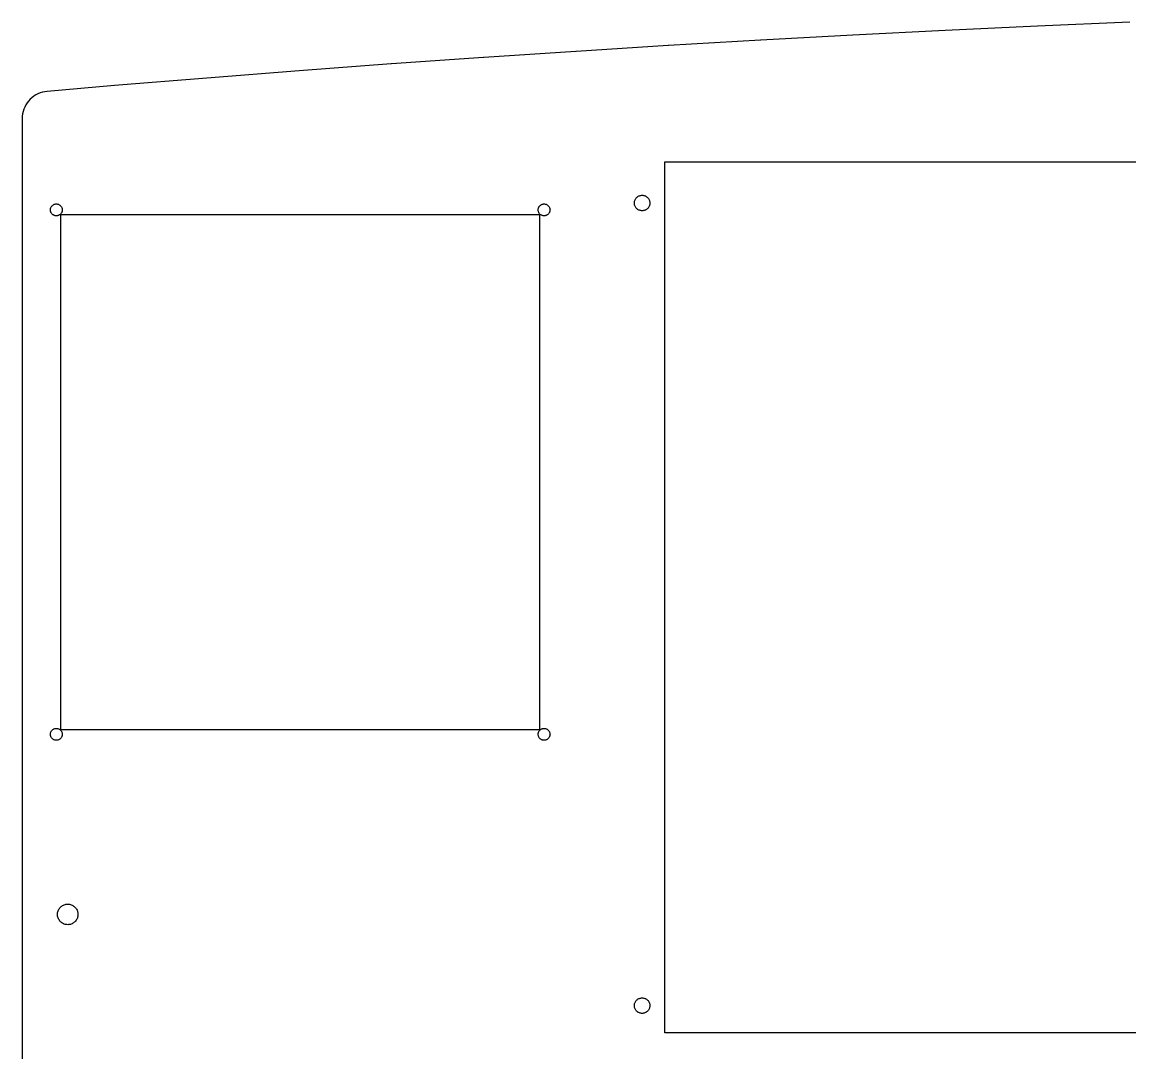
# Model space of a CAD drawing. Header units: metres. Extents: x -280 to 530, y 0 to 440.
# Drawn here: x -280 to -37, y 209.7 to 435.7 of the extents above; entities that cross this region are included whole.
import ezdxf

# ---------------------------------------------------------------- set-up
doc = ezdxf.new("R2010")
doc.units = ezdxf.units.M

msp = doc.modelspace()

# ---------------------------------------------------------------- linework, layer by layer
for p, q in [((-37.0123, 435.658), (-57.235, 434.79)), ((-36.9889, 435.659), (-37.0123, 435.658)), ((-97.7627, 432.812), (-117.989, 431.707)), ((-97.7393, 432.814), (-97.7627, 432.812)), ((-77.5125, 433.84), (-97.7393, 432.814)), ((-77.4891, 433.841), (-77.5125, 433.84)), ((-57.2584, 434.789), (-77.4891, 433.841)), ((-57.235, 434.79), (-57.2584, 434.789)), ((-138.26, 430.52), (-158.49, 429.256)), ((-138.236, 430.521), (-138.26, 430.52)), ((-118.013, 431.706), (-138.236, 430.521)), ((-117.989, 431.707), (-118.013, 431.706)), ((-178.76, 427.91), (-198.991, 426.488)), ((-178.737, 427.912), (-178.76, 427.91)), ((-158.514, 429.254), (-178.737, 427.912)), ((-158.49, 429.256), (-158.514, 429.254)), ((-199.014, 426.486), (-219.238, 424.985)), ((-198.991, 426.488), (-199.014, 426.486)), ((-239.511, 423.401), (-259.739, 421.742)), ((-239.488, 423.403), (-239.511, 423.401)), ((-219.261, 424.983), (-239.488, 423.403)), ((-219.238, 424.985), (-219.261, 424.983)), ((-275.033, 420.404), (-275.544, 420.292)), ((-274.514, 420.472), (-275.033, 420.404)), ((-259.762, 421.74), (-274.514, 420.472)), ((-259.739, 421.742), (-259.762, 421.74)), ((-278.59, 418.357), (-278.91, 417.943)), ((-278.236, 418.743), (-278.59, 418.357)), ((-277.85, 419.096), (-278.236, 418.743)), ((-277.434, 419.414), (-277.85, 419.096)), ((-276.992, 419.694), (-277.434, 419.414)), ((-276.527, 419.935), (-276.992, 419.694)), ((-276.044, 420.135), (-276.527, 419.935)), ((-275.544, 420.292), (-276.044, 420.135)), ((-279.907, 415.545), (-279.976, 415.026)), ((-279.793, 416.055), (-279.907, 415.545)), ((-279.635, 416.554), (-279.793, 416.055)), ((-279.434, 417.038), (-279.635, 416.554)), ((-279.192, 417.502), (-279.434, 417.038)), ((-278.91, 417.943), (-279.192, 417.502)), ((-279.976, 415.026), (-280, 414.494)), ((-280, 414.494), (-280, 6)), ((-139, 214), (-139, 405)), ((-139, 405), (139, 405)), ((-145.7, 396), (-145.694, 396.148)), ((-145.694, 396.148), (-145.674, 396.295)), ((-145.674, 396.295), (-145.642, 396.44)), ((-145.642, 396.44), (-145.597, 396.581)), ((-145.597, 396.581), (-145.541, 396.718)), ((-145.541, 396.718), (-145.472, 396.85)), ((-145.472, 396.85), (-145.393, 396.975)), ((-145.393, 396.975), (-145.302, 397.093)), ((-145.302, 397.093), (-145.202, 397.202)), ((-145.202, 397.202), (-145.093, 397.302)), ((-145.093, 397.302), (-144.975, 397.393)), ((-144.975, 397.393), (-144.85, 397.472)), ((-144.85, 397.472), (-144.718, 397.541)), ((-144.718, 397.541), (-144.581, 397.597)), ((-144.581, 397.597), (-144.44, 397.642)), ((-144.44, 397.642), (-144.295, 397.674)), ((-144.295, 397.674), (-144.148, 397.694)), ((-144.148, 397.694), (-144, 397.7)), ((-144, 397.7), (-143.852, 397.694)), ((-143.852, 397.694), (-143.705, 397.674)), ((-143.705, 397.674), (-143.56, 397.642)), ((-143.56, 397.642), (-143.419, 397.597)), ((-143.419, 397.597), (-143.282, 397.541)), ((-143.282, 397.541), (-143.15, 397.472)), ((-143.15, 397.472), (-143.025, 397.393)), ((-143.025, 397.393), (-142.907, 397.302)), ((-142.907, 397.302), (-142.798, 397.202)), ((-142.798, 397.202), (-142.698, 397.093)), ((-142.698, 397.093), (-142.607, 396.975)), ((-142.607, 396.975), (-142.528, 396.85)), ((-142.528, 396.85), (-142.459, 396.718)), ((-142.459, 396.718), (-142.403, 396.581)), ((-142.403, 396.581), (-142.358, 396.44)), ((-142.358, 396.44), (-142.326, 396.295)), ((-142.326, 396.295), (-142.306, 396.148)), ((-142.306, 396.148), (-142.3, 396)), ((-273.8, 394.5), (-273.795, 394.613)), ((-273.795, 394.387), (-273.8, 394.5)), ((-273.795, 394.613), (-273.78, 394.726)), ((-273.78, 394.274), (-273.795, 394.387)), ((-273.78, 394.726), (-273.756, 394.836)), ((-273.756, 394.164), (-273.78, 394.274)), ((-273.756, 394.836), (-273.722, 394.945)), ((-273.722, 394.055), (-273.756, 394.164)), ((-273.722, 394.945), (-273.678, 395.049)), ((-273.678, 393.951), (-273.722, 394.055)), ((-273.678, 395.049), (-273.626, 395.15)), ((-273.626, 393.85), (-273.678, 393.951)), ((-273.626, 395.15), (-273.565, 395.246)), ((-273.565, 393.754), (-273.626, 393.85)), ((-273.565, 395.246), (-273.496, 395.336)), ((-273.496, 393.664), (-273.565, 393.754)), ((-273.496, 395.336), (-273.419, 395.419)), ((-273.419, 393.581), (-273.496, 393.664)), ((-273.419, 395.419), (-273.336, 395.496)), ((-273.336, 395.496), (-273.246, 395.565)), ((-273.246, 395.565), (-273.15, 395.626)), ((-273.15, 395.626), (-273.049, 395.678)), ((-273.049, 395.678), (-272.945, 395.722)), ((-272.945, 395.722), (-272.836, 395.756)), ((-272.836, 395.756), (-272.726, 395.78)), ((-272.726, 395.78), (-272.613, 395.795)), ((-272.613, 395.795), (-272.5, 395.8)), ((-272.5, 395.8), (-272.387, 395.795)), ((-272.387, 395.795), (-272.274, 395.78)), ((-272.274, 395.78), (-272.164, 395.756)), ((-272.164, 395.756), (-272.055, 395.722)), ((-272.055, 395.722), (-271.951, 395.678)), ((-271.951, 395.678), (-271.85, 395.626)), ((-271.85, 395.626), (-271.754, 395.565)), ((-271.754, 395.565), (-271.664, 395.496)), ((-271.664, 395.496), (-271.581, 395.419)), ((-271.581, 395.419), (-271.504, 395.336)), ((-271.504, 393.664), (-271.581, 393.581)), ((-271.504, 395.336), (-271.435, 395.246)), ((-271.435, 393.754), (-271.504, 393.664)), ((-271.435, 395.246), (-271.374, 395.15)), ((-271.374, 393.85), (-271.435, 393.754)), ((-271.374, 395.15), (-271.322, 395.049)), ((-271.322, 393.951), (-271.374, 393.85)), ((-271.322, 395.049), (-271.278, 394.945)), ((-271.278, 394.055), (-271.322, 393.951)), ((-271.278, 394.945), (-271.244, 394.836)), ((-271.244, 394.164), (-271.278, 394.055)), ((-271.244, 394.836), (-271.22, 394.726)), ((-271.22, 394.274), (-271.244, 394.164)), ((-271.22, 394.726), (-271.205, 394.613)), ((-271.205, 394.387), (-271.22, 394.274)), ((-271.205, 394.613), (-271.2, 394.5)), ((-271.2, 394.5), (-271.205, 394.387)), ((-166.8, 394.5), (-166.795, 394.613)), ((-166.795, 394.387), (-166.8, 394.5)), ((-166.795, 394.613), (-166.78, 394.726)), ((-166.78, 394.274), (-166.795, 394.387)), ((-166.78, 394.726), (-166.756, 394.836)), ((-166.756, 394.164), (-166.78, 394.274)), ((-166.756, 394.836), (-166.722, 394.945)), ((-166.722, 394.055), (-166.756, 394.164)), ((-166.722, 394.945), (-166.678, 395.049)), ((-166.678, 393.951), (-166.722, 394.055)), ((-166.678, 395.049), (-166.626, 395.15)), ((-166.626, 393.85), (-166.678, 393.951)), ((-166.626, 395.15), (-166.565, 395.246)), ((-166.565, 393.754), (-166.626, 393.85)), ((-166.565, 395.246), (-166.496, 395.336)), ((-166.496, 393.664), (-166.565, 393.754)), ((-166.496, 395.336), (-166.419, 395.419)), ((-166.419, 393.581), (-166.496, 393.664)), ((-166.419, 395.419), (-166.336, 395.496)), ((-166.336, 395.496), (-166.246, 395.565)), ((-166.246, 395.565), (-166.15, 395.626)), ((-166.15, 395.626), (-166.049, 395.678)), ((-166.049, 395.678), (-165.945, 395.722)), ((-165.945, 395.722), (-165.836, 395.756)), ((-165.836, 395.756), (-165.726, 395.78)), ((-165.726, 395.78), (-165.613, 395.795)), ((-165.613, 395.795), (-165.5, 395.8)), ((-165.5, 395.8), (-165.387, 395.795)), ((-165.387, 395.795), (-165.274, 395.78)), ((-165.274, 395.78), (-165.164, 395.756)), ((-165.164, 395.756), (-165.055, 395.722)), ((-165.055, 395.722), (-164.951, 395.678)), ((-164.951, 395.678), (-164.85, 395.626)), ((-164.85, 395.626), (-164.754, 395.565)), ((-164.754, 395.565), (-164.664, 395.496)), ((-164.664, 395.496), (-164.581, 395.419)), ((-164.581, 395.419), (-164.504, 395.336)), ((-164.504, 393.664), (-164.581, 393.581)), ((-164.504, 395.336), (-164.435, 395.246)), ((-164.435, 393.754), (-164.504, 393.664)), ((-164.435, 395.246), (-164.374, 395.15)), ((-164.374, 393.85), (-164.435, 393.754)), ((-164.374, 395.15), (-164.322, 395.049)), ((-164.322, 393.951), (-164.374, 393.85)), ((-164.322, 395.049), (-164.278, 394.945)), ((-164.278, 394.055), (-164.322, 393.951)), ((-164.278, 394.945), (-164.244, 394.836)), ((-164.244, 394.164), (-164.278, 394.055)), ((-164.244, 394.836), (-164.22, 394.726)), ((-164.22, 394.274), (-164.244, 394.164)), ((-164.22, 394.726), (-164.205, 394.613)), ((-164.205, 394.387), (-164.22, 394.274)), ((-164.205, 394.613), (-164.2, 394.5)), ((-164.2, 394.5), (-164.205, 394.387)), ((-145.694, 395.852), (-145.7, 396)), ((-145.674, 395.705), (-145.694, 395.852)), ((-145.642, 395.56), (-145.674, 395.705)), ((-145.597, 395.419), (-145.642, 395.56)), ((-145.541, 395.282), (-145.597, 395.419)), ((-145.472, 395.15), (-145.541, 395.282)), ((-145.393, 395.025), (-145.472, 395.15)), ((-145.302, 394.907), (-145.393, 395.025)), ((-145.202, 394.798), (-145.302, 394.907)), ((-145.093, 394.698), (-145.202, 394.798)), ((-144.975, 394.607), (-145.093, 394.698)), ((-144.85, 394.528), (-144.975, 394.607)), ((-144.718, 394.459), (-144.85, 394.528)), ((-144.581, 394.403), (-144.718, 394.459)), ((-144.44, 394.358), (-144.581, 394.403)), ((-144.295, 394.326), (-144.44, 394.358)), ((-144.148, 394.306), (-144.295, 394.326)), ((-144, 394.3), (-144.148, 394.306)), ((-143.852, 394.306), (-144, 394.3)), ((-143.705, 394.326), (-143.852, 394.306)), ((-143.56, 394.358), (-143.705, 394.326)), ((-143.419, 394.403), (-143.56, 394.358)), ((-143.282, 394.459), (-143.419, 394.403)), ((-143.15, 394.528), (-143.282, 394.459)), ((-143.025, 394.607), (-143.15, 394.528)), ((-142.907, 394.698), (-143.025, 394.607)), ((-142.798, 394.798), (-142.907, 394.698)), ((-142.698, 394.907), (-142.798, 394.798)), ((-142.607, 395.025), (-142.698, 394.907)), ((-142.528, 395.15), (-142.607, 395.025)), ((-142.459, 395.282), (-142.528, 395.15)), ((-142.403, 395.419), (-142.459, 395.282)), ((-142.358, 395.56), (-142.403, 395.419)), ((-142.326, 395.705), (-142.358, 395.56)), ((-142.306, 395.852), (-142.326, 395.705)), ((-142.3, 396), (-142.306, 395.852)), ((-273.336, 393.504), (-273.419, 393.581)), ((-273.246, 393.435), (-273.336, 393.504)), ((-273.15, 393.374), (-273.246, 393.435)), ((-273.049, 393.322), (-273.15, 393.374)), ((-272.945, 393.278), (-273.049, 393.322)), ((-272.836, 393.244), (-272.945, 393.278)), ((-272.726, 393.22), (-272.836, 393.244)), ((-272.613, 393.205), (-272.726, 393.22)), ((-272.5, 393.2), (-272.613, 393.205)), ((-272.387, 393.205), (-272.5, 393.2)), ((-272.274, 393.22), (-272.387, 393.205)), ((-272.164, 393.244), (-272.274, 393.22)), ((-272.055, 393.278), (-272.164, 393.244)), ((-271.951, 393.322), (-272.055, 393.278)), ((-271.85, 393.374), (-271.951, 393.322)), ((-271.754, 393.435), (-271.85, 393.374)), ((-271.664, 393.504), (-271.754, 393.435)), ((-271.581, 393.581), (-271.664, 393.504)), ((-271.5, 280.5), (-271.5, 393.5)), ((-271.5, 393.5), (-166.5, 393.5)), ((-166.5, 393.5), (-166.5, 280.5)), ((-166.336, 393.504), (-166.419, 393.581)), ((-166.246, 393.435), (-166.336, 393.504)), ((-166.15, 393.374), (-166.246, 393.435)), ((-166.049, 393.322), (-166.15, 393.374)), ((-165.945, 393.278), (-166.049, 393.322)), ((-165.836, 393.244), (-165.945, 393.278)), ((-165.726, 393.22), (-165.836, 393.244)), ((-165.613, 393.205), (-165.726, 393.22)), ((-165.5, 393.2), (-165.613, 393.205)), ((-165.387, 393.205), (-165.5, 393.2)), ((-165.274, 393.22), (-165.387, 393.205)), ((-165.164, 393.244), (-165.274, 393.22)), ((-165.055, 393.278), (-165.164, 393.244)), ((-164.951, 393.322), (-165.055, 393.278)), ((-164.85, 393.374), (-164.951, 393.322)), ((-164.754, 393.435), (-164.85, 393.374)), ((-164.664, 393.504), (-164.754, 393.435)), ((-164.581, 393.581), (-164.664, 393.504)), ((-273.8, 279.5), (-273.795, 279.613)), ((-273.795, 279.387), (-273.8, 279.5)), ((-273.795, 279.613), (-273.78, 279.726)), ((-273.78, 279.726), (-273.756, 279.836)), ((-273.756, 279.836), (-273.722, 279.945)), ((-273.722, 279.945), (-273.678, 280.049)), ((-273.678, 280.049), (-273.626, 280.15)), ((-273.626, 280.15), (-273.565, 280.246)), ((-273.565, 280.246), (-273.496, 280.336)), ((-273.496, 280.336), (-273.419, 280.419)), ((-273.419, 280.419), (-273.336, 280.496)), ((-273.336, 280.496), (-273.246, 280.565)), ((-273.246, 280.565), (-273.15, 280.626)), ((-273.15, 280.626), (-273.049, 280.678)), ((-273.049, 280.678), (-272.945, 280.722)), ((-272.945, 280.722), (-272.836, 280.756)), ((-272.836, 280.756), (-272.726, 280.78)), ((-272.726, 280.78), (-272.613, 280.795)), ((-272.613, 280.795), (-272.5, 280.8)), ((-272.5, 280.8), (-272.387, 280.795)), ((-272.387, 280.795), (-272.274, 280.78)), ((-272.274, 280.78), (-272.164, 280.756)), ((-272.164, 280.756), (-272.055, 280.722)), ((-272.055, 280.722), (-271.951, 280.678)), ((-271.951, 280.678), (-271.85, 280.626)), ((-271.85, 280.626), (-271.754, 280.565)), ((-271.754, 280.565), (-271.664, 280.496)), ((-271.664, 280.496), (-271.581, 280.419)), ((-271.581, 280.419), (-271.504, 280.336)), ((-271.504, 280.336), (-271.435, 280.246)), ((-166.5, 280.5), (-271.5, 280.5)), ((-271.435, 280.246), (-271.374, 280.15)), ((-271.374, 280.15), (-271.322, 280.049)), ((-271.322, 280.049), (-271.278, 279.945)), ((-271.278, 279.945), (-271.244, 279.836)), ((-271.244, 279.836), (-271.22, 279.726)), ((-271.22, 279.726), (-271.205, 279.613)), ((-271.205, 279.613), (-271.2, 279.5)), ((-271.2, 279.5), (-271.205, 279.387)), ((-166.8, 279.5), (-166.795, 279.613)), ((-166.795, 279.387), (-166.8, 279.5)), ((-166.795, 279.613), (-166.78, 279.726)), ((-166.78, 279.726), (-166.756, 279.836)), ((-166.756, 279.836), (-166.722, 279.945)), ((-166.722, 279.945), (-166.678, 280.049)), ((-166.678, 280.049), (-166.626, 280.15)), ((-166.626, 280.15), (-166.565, 280.246)), ((-166.565, 280.246), (-166.496, 280.336)), ((-166.496, 280.336), (-166.419, 280.419)), ((-166.419, 280.419), (-166.336, 280.496)), ((-166.336, 280.496), (-166.246, 280.565)), ((-166.246, 280.565), (-166.15, 280.626)), ((-166.15, 280.626), (-166.049, 280.678)), ((-166.049, 280.678), (-165.945, 280.722)), ((-165.945, 280.722), (-165.836, 280.756)), ((-165.836, 280.756), (-165.726, 280.78)), ((-165.726, 280.78), (-165.613, 280.795)), ((-165.613, 280.795), (-165.5, 280.8)), ((-165.5, 280.8), (-165.387, 280.795)), ((-165.387, 280.795), (-165.274, 280.78)), ((-165.274, 280.78), (-165.164, 280.756)), ((-165.164, 280.756), (-165.055, 280.722)), ((-165.055, 280.722), (-164.951, 280.678)), ((-164.951, 280.678), (-164.85, 280.626)), ((-164.85, 280.626), (-164.754, 280.565)), ((-164.754, 280.565), (-164.664, 280.496)), ((-164.664, 280.496), (-164.581, 280.419)), ((-164.581, 280.419), (-164.504, 280.336)), ((-164.504, 280.336), (-164.435, 280.246)), ((-164.435, 280.246), (-164.374, 280.15)), ((-164.374, 280.15), (-164.322, 280.049)), ((-164.322, 280.049), (-164.278, 279.945)), ((-164.278, 279.945), (-164.244, 279.836)), ((-164.244, 279.836), (-164.22, 279.726)), ((-164.22, 279.726), (-164.205, 279.613)), ((-164.205, 279.613), (-164.2, 279.5)), ((-164.2, 279.5), (-164.205, 279.387)), ((-273.78, 279.274), (-273.795, 279.387)), ((-273.756, 279.164), (-273.78, 279.274)), ((-273.722, 279.055), (-273.756, 279.164)), ((-273.678, 278.951), (-273.722, 279.055)), ((-273.626, 278.85), (-273.678, 278.951)), ((-273.565, 278.754), (-273.626, 278.85)), ((-273.496, 278.664), (-273.565, 278.754)), ((-273.419, 278.581), (-273.496, 278.664)), ((-273.336, 278.504), (-273.419, 278.581)), ((-273.246, 278.435), (-273.336, 278.504)), ((-273.15, 278.374), (-273.246, 278.435)), ((-273.049, 278.322), (-273.15, 278.374)), ((-272.945, 278.278), (-273.049, 278.322)), ((-272.836, 278.244), (-272.945, 278.278)), ((-272.726, 278.22), (-272.836, 278.244)), ((-272.613, 278.205), (-272.726, 278.22)), ((-272.5, 278.2), (-272.613, 278.205)), ((-272.387, 278.205), (-272.5, 278.2)), ((-272.274, 278.22), (-272.387, 278.205)), ((-272.164, 278.244), (-272.274, 278.22)), ((-272.055, 278.278), (-272.164, 278.244)), ((-271.951, 278.322), (-272.055, 278.278)), ((-271.85, 278.374), (-271.951, 278.322)), ((-271.754, 278.435), (-271.85, 278.374)), ((-271.664, 278.504), (-271.754, 278.435)), ((-271.581, 278.581), (-271.664, 278.504)), ((-271.504, 278.664), (-271.581, 278.581)), ((-271.435, 278.754), (-271.504, 278.664)), ((-271.374, 278.85), (-271.435, 278.754)), ((-271.322, 278.951), (-271.374, 278.85)), ((-271.278, 279.055), (-271.322, 278.951)), ((-271.244, 279.164), (-271.278, 279.055)), ((-271.22, 279.274), (-271.244, 279.164)), ((-271.205, 279.387), (-271.22, 279.274)), ((-166.78, 279.274), (-166.795, 279.387)), ((-166.756, 279.164), (-166.78, 279.274)), ((-166.722, 279.055), (-166.756, 279.164)), ((-166.678, 278.951), (-166.722, 279.055)), ((-166.626, 278.85), (-166.678, 278.951)), ((-166.565, 278.754), (-166.626, 278.85)), ((-166.496, 278.664), (-166.565, 278.754)), ((-166.419, 278.581), (-166.496, 278.664)), ((-166.336, 278.504), (-166.419, 278.581)), ((-166.246, 278.435), (-166.336, 278.504)), ((-166.15, 278.374), (-166.246, 278.435)), ((-166.049, 278.322), (-166.15, 278.374)), ((-165.945, 278.278), (-166.049, 278.322)), ((-165.836, 278.244), (-165.945, 278.278)), ((-165.726, 278.22), (-165.836, 278.244)), ((-165.613, 278.205), (-165.726, 278.22)), ((-165.5, 278.2), (-165.613, 278.205)), ((-165.387, 278.205), (-165.5, 278.2)), ((-165.274, 278.22), (-165.387, 278.205)), ((-165.164, 278.244), (-165.274, 278.22)), ((-165.055, 278.278), (-165.164, 278.244)), ((-164.951, 278.322), (-165.055, 278.278)), ((-164.85, 278.374), (-164.951, 278.322)), ((-164.754, 278.435), (-164.85, 278.374)), ((-164.664, 278.504), (-164.754, 278.435)), ((-164.581, 278.581), (-164.664, 278.504)), ((-164.504, 278.664), (-164.581, 278.581)), ((-164.435, 278.754), (-164.504, 278.664)), ((-164.374, 278.85), (-164.435, 278.754)), ((-164.322, 278.951), (-164.374, 278.85)), ((-164.278, 279.055), (-164.322, 278.951)), ((-164.244, 279.164), (-164.278, 279.055)), ((-164.22, 279.274), (-164.244, 279.164)), ((-164.205, 279.387), (-164.22, 279.274)), ((-272.216, 240.391), (-272.173, 240.582)), ((-272.173, 240.582), (-272.114, 240.77)), ((-272.114, 240.77), (-272.039, 240.951)), ((-272.039, 240.951), (-271.949, 241.125)), ((-271.949, 241.125), (-271.843, 241.291)), ((-271.843, 241.291), (-271.724, 241.446)), ((-271.724, 241.446), (-271.591, 241.591)), ((-271.591, 241.591), (-271.446, 241.724)), ((-271.446, 241.724), (-271.291, 241.843)), ((-271.291, 241.843), (-271.125, 241.949)), ((-271.125, 241.949), (-270.951, 242.039)), ((-270.951, 242.039), (-270.77, 242.114)), ((-270.77, 242.114), (-270.582, 242.173)), ((-270.582, 242.173), (-270.391, 242.216)), ((-270.391, 242.216), (-270.196, 242.241)), ((-270.196, 242.241), (-270, 242.25)), ((-270, 242.25), (-269.804, 242.241)), ((-269.804, 242.241), (-269.609, 242.216)), ((-269.609, 242.216), (-269.418, 242.173)), ((-269.418, 242.173), (-269.23, 242.114)), ((-269.23, 242.114), (-269.049, 242.039)), ((-269.049, 242.039), (-268.875, 241.949)), ((-268.875, 241.949), (-268.709, 241.843)), ((-268.709, 241.843), (-268.554, 241.724)), ((-268.554, 241.724), (-268.409, 241.591)), ((-268.409, 241.591), (-268.276, 241.446)), ((-268.276, 241.446), (-268.157, 241.291)), ((-268.157, 241.291), (-268.051, 241.125)), ((-268.051, 241.125), (-267.961, 240.951)), ((-267.961, 240.951), (-267.886, 240.77)), ((-267.886, 240.77), (-267.827, 240.582)), ((-267.827, 240.582), (-267.784, 240.391)), ((-272.25, 240), (-272.241, 240.196)), ((-272.241, 239.804), (-272.25, 240)), ((-272.241, 240.196), (-272.216, 240.391)), ((-272.216, 239.609), (-272.241, 239.804)), ((-272.173, 239.418), (-272.216, 239.609)), ((-272.114, 239.23), (-272.173, 239.418)), ((-272.039, 239.049), (-272.114, 239.23)), ((-271.949, 238.875), (-272.039, 239.049)), ((-271.843, 238.709), (-271.949, 238.875)), ((-271.724, 238.554), (-271.843, 238.709)), ((-271.591, 238.409), (-271.724, 238.554)), ((-271.446, 238.276), (-271.591, 238.409)), ((-271.291, 238.157), (-271.446, 238.276)), ((-271.125, 238.051), (-271.291, 238.157)), ((-268.709, 238.157), (-268.875, 238.051)), ((-268.554, 238.276), (-268.709, 238.157)), ((-268.409, 238.409), (-268.554, 238.276)), ((-268.276, 238.554), (-268.409, 238.409)), ((-268.157, 238.709), (-268.276, 238.554)), ((-268.051, 238.875), (-268.157, 238.709)), ((-267.961, 239.049), (-268.051, 238.875)), ((-267.886, 239.23), (-267.961, 239.049)), ((-267.827, 239.418), (-267.886, 239.23)), ((-267.784, 239.609), (-267.827, 239.418)), ((-267.784, 240.391), (-267.759, 240.196)), ((-267.759, 239.804), (-267.784, 239.609)), ((-267.759, 240.196), (-267.75, 240)), ((-267.75, 240), (-267.759, 239.804)), ((-270.951, 237.961), (-271.125, 238.051)), ((-270.77, 237.886), (-270.951, 237.961)), ((-270.582, 237.827), (-270.77, 237.886)), ((-270.391, 237.784), (-270.582, 237.827)), ((-270.196, 237.759), (-270.391, 237.784)), ((-270, 237.75), (-270.196, 237.759)), ((-269.804, 237.759), (-270, 237.75)), ((-269.609, 237.784), (-269.804, 237.759)), ((-269.418, 237.827), (-269.609, 237.784)), ((-269.23, 237.886), (-269.418, 237.827)), ((-269.049, 237.961), (-269.23, 237.886)), ((-268.875, 238.051), (-269.049, 237.961)), ((-145.302, 221.093), (-145.202, 221.202)), ((-145.202, 221.202), (-145.093, 221.302)), ((-145.093, 221.302), (-144.975, 221.393)), ((-144.975, 221.393), (-144.85, 221.472)), ((-144.85, 221.472), (-144.718, 221.541)), ((-144.718, 221.541), (-144.581, 221.597)), ((-144.581, 221.597), (-144.44, 221.642)), ((-144.44, 221.642), (-144.295, 221.674)), ((-144.295, 221.674), (-144.148, 221.694)), ((-144.148, 221.694), (-144, 221.7)), ((-144, 221.7), (-143.852, 221.694)), ((-143.852, 221.694), (-143.705, 221.674)), ((-143.705, 221.674), (-143.56, 221.642)), ((-143.56, 221.642), (-143.419, 221.597)), ((-143.419, 221.597), (-143.282, 221.541)), ((-143.282, 221.541), (-143.15, 221.472)), ((-143.15, 221.472), (-143.025, 221.393)), ((-143.025, 221.393), (-142.907, 221.302)), ((-142.907, 221.302), (-142.798, 221.202)), ((-142.798, 221.202), (-142.698, 221.093)), ((-145.7, 220), (-145.694, 220.148)), ((-145.694, 219.852), (-145.7, 220)), ((-145.694, 220.148), (-145.674, 220.295)), ((-145.674, 219.705), (-145.694, 219.852)), ((-145.674, 220.295), (-145.642, 220.44)), ((-145.642, 219.56), (-145.674, 219.705)), ((-145.642, 220.44), (-145.597, 220.581)), ((-145.597, 219.419), (-145.642, 219.56)), ((-145.597, 220.581), (-145.541, 220.718)), ((-145.541, 219.282), (-145.597, 219.419)), ((-145.541, 220.718), (-145.472, 220.85)), ((-145.472, 219.15), (-145.541, 219.282)), ((-145.472, 220.85), (-145.393, 220.975)), ((-145.393, 219.025), (-145.472, 219.15)), ((-145.393, 220.975), (-145.302, 221.093)), ((-145.302, 218.907), (-145.393, 219.025)), ((-145.202, 218.798), (-145.302, 218.907)), ((-145.093, 218.698), (-145.202, 218.798)), ((-142.798, 218.798), (-142.907, 218.698)), ((-142.698, 218.907), (-142.798, 218.798)), ((-142.698, 221.093), (-142.607, 220.975)), ((-142.607, 219.025), (-142.698, 218.907)), ((-142.607, 220.975), (-142.528, 220.85)), ((-142.528, 219.15), (-142.607, 219.025)), ((-142.528, 220.85), (-142.459, 220.718)), ((-142.459, 219.282), (-142.528, 219.15)), ((-142.459, 220.718), (-142.403, 220.581)), ((-142.403, 219.419), (-142.459, 219.282)), ((-142.403, 220.581), (-142.358, 220.44)), ((-142.358, 219.56), (-142.403, 219.419)), ((-142.358, 220.44), (-142.326, 220.295)), ((-142.326, 219.705), (-142.358, 219.56)), ((-142.326, 220.295), (-142.306, 220.148)), ((-142.306, 219.852), (-142.326, 219.705)), ((-142.306, 220.148), (-142.3, 220)), ((-142.3, 220), (-142.306, 219.852)), ((-144.975, 218.607), (-145.093, 218.698)), ((-144.85, 218.528), (-144.975, 218.607)), ((-144.718, 218.459), (-144.85, 218.528)), ((-144.581, 218.403), (-144.718, 218.459)), ((-144.44, 218.358), (-144.581, 218.403)), ((-144.295, 218.326), (-144.44, 218.358)), ((-144.148, 218.306), (-144.295, 218.326)), ((-144, 218.3), (-144.148, 218.306)), ((-143.852, 218.306), (-144, 218.3)), ((-143.705, 218.326), (-143.852, 218.306)), ((-143.56, 218.358), (-143.705, 218.326)), ((-143.419, 218.403), (-143.56, 218.358)), ((-143.282, 218.459), (-143.419, 218.403)), ((-143.15, 218.528), (-143.282, 218.459)), ((-143.025, 218.607), (-143.15, 218.528)), ((-142.907, 218.698), (-143.025, 218.607)), ((139, 214), (-139, 214))]:
    msp.add_line(p, q)

doc.saveas('drawing.dxf')
